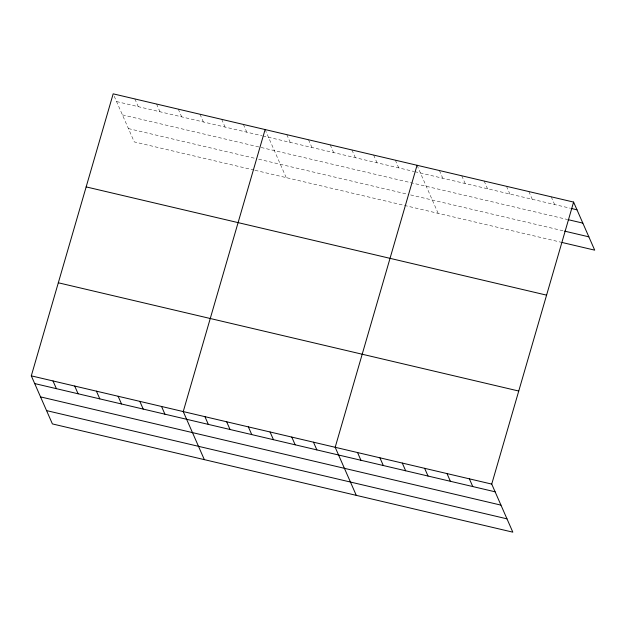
<?xml version="1.0" encoding="UTF-8"?>
<svg xmlns="http://www.w3.org/2000/svg" width="626" height="626" viewBox="0 0 626 626"><rect width="100%" height="100%" fill="white"/><g stroke="black" fill="none" stroke-linecap="round" stroke-linejoin="round"><path stroke-width="0.47" stroke-dasharray="3.13 2.35" d="M116.553 101.553L261.895 135.717M262.834 135.944L413.833 171.438M414.78 171.665L570.458 208.262M122.399 114.871L566.992 219.39M128.424 128.588L256.777 158.761M258.663 159.207L408.715 194.483M410.601 194.929L563.697 230.916M254.125 170.084L134.269 141.906L113.549 94.69M255.072 170.303L561.154 242.262M551.232 196.822L554.62 204.538M528.868 191.564L532.257 199.279M506.504 186.305L509.893 194.021M484.141 181.047L487.529 188.762M461.777 175.789L465.165 183.504M439.413 170.53L442.801 178.254M417.049 165.28L438.153 213.349M395.342 160.17L398.731 167.893M373.644 155.068L377.024 162.783M351.937 149.966L355.318 157.682M330.231 144.864L333.619 152.58M308.524 139.762L311.912 147.478M286.818 134.66L290.206 142.376M265.111 129.559L286.215 177.627M243.404 124.457L246.793 132.172M221.698 119.347L225.086 127.062M199.991 114.245L203.38 121.96M178.285 109.143L181.673 116.859M156.578 104.041L159.966 111.757M134.872 98.939L138.26 106.655"/><path stroke-width="0.94" d="M573.596 202.081L491.731 484.094L512.827 532.163L52.404 423.919L31.3 375.85L113.173 93.837L573.596 202.081L594.7 250.15L562.085 242.481M265.111 129.559L183.238 411.572L204.342 459.64M417.049 165.28L335.184 447.293L356.288 495.362M571.397 208.481L576.984 209.796M567.923 219.609L582.829 223.114M564.629 231.135L588.855 236.831M86.153 186.9L546.584 295.143M58.32 282.78L518.743 391.031M31.3 375.85L491.731 484.094M34.688 383.566L495.119 491.809M40.533 396.884L500.964 505.127M46.559 410.601L506.982 518.844M469.367 478.835L472.755 486.551M447.003 473.577L450.391 481.292M424.639 468.318L428.027 476.034M402.275 463.06L405.664 470.775M379.912 457.802L383.3 465.517M357.548 452.543L360.936 460.267M313.477 442.183L316.866 449.898M291.771 437.081L295.159 444.796M270.064 431.979L273.452 439.695M248.358 426.877L251.746 434.593M226.651 421.775L230.039 429.491M204.945 416.673L208.333 424.389M161.539 406.462L164.92 414.185M139.833 401.36L143.213 409.075M118.126 396.258L121.514 403.973M96.42 391.156L99.808 398.872M74.713 386.054L78.101 393.77M53.007 380.952L56.395 388.668"/></g></svg>
